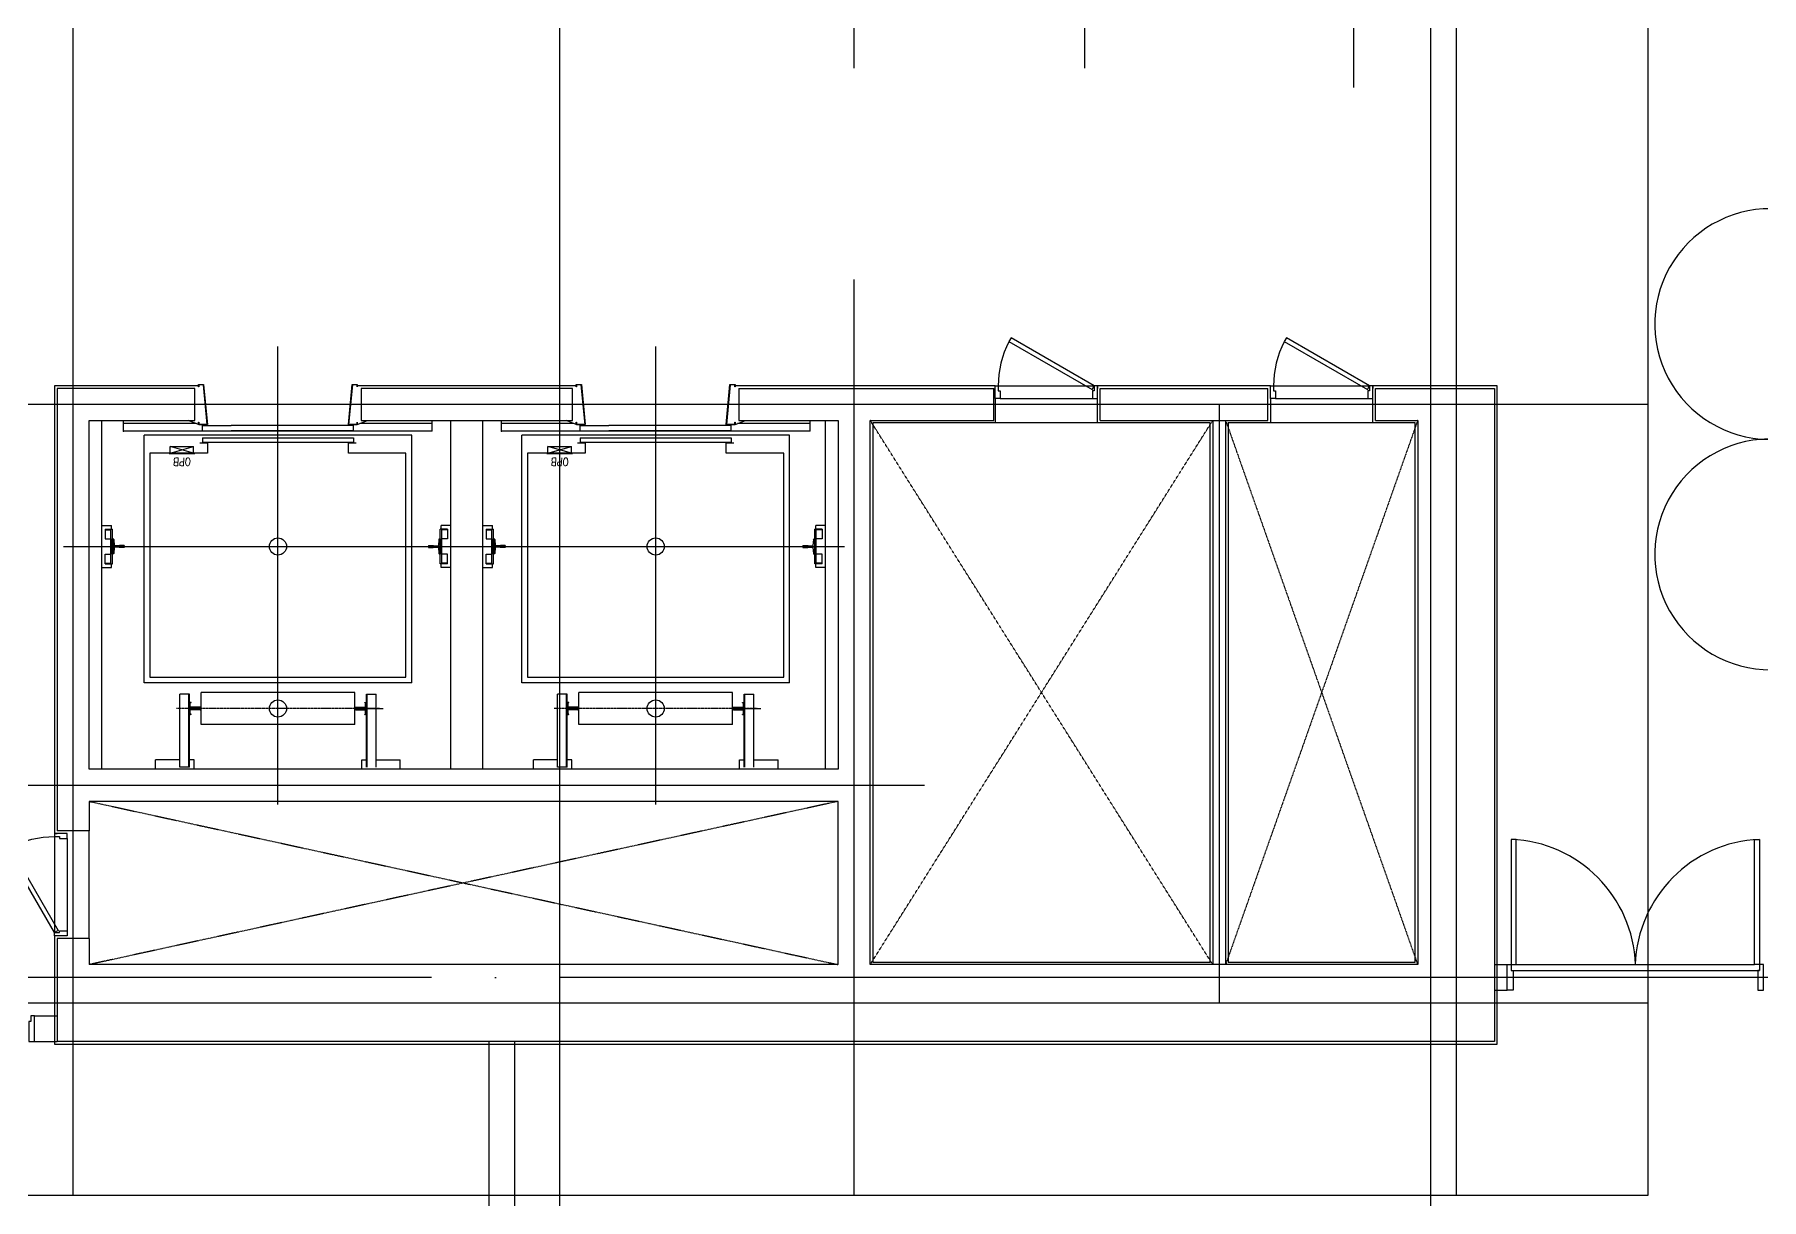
# Model space of a CAD drawing. Header units: millimetres. Extents: x 0 to 252000, y 0 to 178200.
# Drawn here: x 76242 to 89728, y 80469 to 89566 of the extents above; entities that cross this region are included whole.
import ezdxf
from ezdxf.enums import TextEntityAlignment as Align

# ---------------------------------------------------------------- set-up
doc = ezdxf.new("R2010")
doc.units = ezdxf.units.MM
for name, pattern in [('CEN', [62, 60, -1, 0, -1]), ('CENTER', [2, 1.25, -0.25, 0.25, -0.25]), ('HIDD', [0.5, 0.25, -0.25])]:
    doc.linetypes.add(name, pattern=pattern)
doc.layers.get('Defpoints').update_dxf_attribs({"color": 181})
for name, color, linetype in [('01 CEN', 1, 'CEN'), ('02 WAL1', 2, 'Continuous'), ('06 DOOR', 6, 'Continuous'), ('1', 1, 'Continuous'), ('5FIN', 5, 'Continuous'), ('COL', 2, 'Continuous'), ('SYM', 7, 'Continuous'), ('WAL', 3, 'Continuous'), ('Wall-P', 4, 'Continuous'), ('WID', 4, 'Continuous')]:
    doc.layers.add(name, color=color, linetype=linetype)
doc.styles.add('ROMANS', font='ROMANS.shx', dxfattribs={"width": 0.8, "oblique": 5, "bigfont": 'HBRDS.shx'})

# ---------------------------------------------------------------- blocks, each defined once
blk = doc.blocks.new('A$C716E1D6D')
at = {"layer": 'WID', "color": 8}
for p, q in [((900, 200), (2700, 200)), ((930, 155), (2670, 155))]:
    blk.add_line(p, q, dxfattribs=at)
at = {"layer": 'WID', "color": 6}
for points in [[(0, 200), (900, 200), (900, 240), (0, 240)], [(900, 200), (930, 200), (930, 155), (945, 155), (945, 0), (900, 0)], [(2700, 200), (2670, 200), (2670, 155), (2655, 155), (2655, 0), (2700, 0)], [(3600, 200), (2700, 200), (2700, 240), (3600, 240)]]:
    blk.add_lwpolyline(points, close=True, dxfattribs=at)
at = {"layer": 'WID', "color": 5}
for centre, start, end in [((901, 247), 357.0179, 180.436), ((2699, 247), 359.564, 182.9821)]:
    blk.add_arc(centre, 901, start, end, dxfattribs=at)
blk = doc.blocks.new('T-7K')
at = {"layer": '1'}
for p, q in [((0, -0.075), (0, 0.075)), ((0.405, 0.475), (4.09, 0.475)), ((0.41, 0.315), (4.09, 0.315)), ((3.9, 2.4), (4.09, 2.4)), ((3.9, 2.4), (3.9, 2.24)), ((3.9, 2.24), (4.09, 2.24)), ((4.24, 2.09), (4.24, 0.625)), ((4.4, 2.09), (4.4, 0.625)), ((0.405, -0.475), (4.09, -0.475)), ((0.41, -0.315), (4.09, -0.315)), ((3.9, -2.24), (4.09, -2.24)), ((3.9, -2.24), (3.9, -2.4)), ((3.9, -2.4), (4.09, -2.4)), ((4.24, -0.625), (4.24, -2.09)), ((4.4, -0.625), (4.4, -2.09))]:
    blk.add_line(p, q, dxfattribs=at)
for centre, radius, start, end in [((0.405, 0.07), 0.405, 90, 180), ((0.483, 0), 0.323, 103.125397, 256.874603), ((4.09, 2.09), 0.31, 0, 90), ((4.09, 2.09), 0.15, 0, 90), ((4.09, 0.625), 0.15, 270, 0), ((4.09, 0.625), 0.31, 270, 0), ((0.405, -0.07), 0.405, 180, 270), ((4.09, -0.625), 0.31, 0, 90), ((4.09, -0.625), 0.15, 0, 90), ((4.09, -2.09), 0.15, 270, 0), ((4.09, -2.09), 0.31, 270, 0)]:
    blk.add_arc(centre, radius, start, end, dxfattribs=at)
blk = doc.blocks.new('A$C774F2762')
at = {"layer": 'WID', "color": 6}
for p, q in [((0, 760), (0, 800)), ((0, 800), (100, 800)), ((60, 760), (0, 760)), ((0, 760), (0, 760)), ((100, 775), (60, 775)), ((60, 775), (60, 760)), ((100, 800), (100, 775)), ((60, 40), (0, 40)), ((0, 40), (0, 40)), ((0, 40), (0, 0)), ((60, 25), (60, 40)), ((100, 25), (60, 25)), ((100, 0), (100, 25)), ((0, 0), (100, 0))]:
    blk.add_line(p, q, dxfattribs=at)
at = {"layer": 'WID', "color": 8}
for p, q in [((0, 760), (0, 40)), ((100, 775), (100, 25))]:
    blk.add_line(p, q, dxfattribs=at)
at = {"layer": 'WID', "color": 4}
blk.add_line((100, 25), (475, 675), dxfattribs=at)
blk.add_lwpolyline([(475, 675), (445, 692), (70, 42), (100, 25)], dxfattribs=at)
blk.add_arc((98, 11), 764, 63.0565, 89.8717, dxfattribs=at)
blk = doc.blocks.new('A$C0BBA45C5')
at = {"layer": '01 CEN'}
for p, q in [((14900, 0), (14900, 21000)), ((22800, 8800), (22800, 21000)), ((25700, 21000), (25700, 0)), ((21000, 8800), (21000, 16600)), ((24900, 13550), (24900, 8650)), ((21000, 0), (21000, 7150)), ((27200, 6175), (0, 6175)), ((23850, 6175), (23850, 1500)), ((21550, 3200), (5650, 3200)), ((27200, 1500), (0, 1500))]:
    blk.add_line(p, q, dxfattribs=at)
at = {"layer": '01 CEN', "linetype": 'HIDD', "ltscale": 2}
for p, q in [((21125, 1800), (23800, 6050)), ((23800, 1800), (21125, 6050)), ((23900, 6050), (25400, 1800)), ((25400, 6050), (23900, 1800)), ((20875, 3075), (15025, 1800)), ((15025, 3075), (20875, 1800))]:
    blk.add_line(p, q, dxfattribs=at)
at = {"layer": '02 WAL1'}
for p, q in [((15850, 6300), (14775, 6300)), ((14775, 6300), (14775, 2845)), ((15850, 6050), (15850, 6300)), ((20100, 6300), (20100, 6050)), ((20100, 6300), (22090, 6300)), ((22920, 6300), (24230, 6300)), ((25070, 6300), (26000, 6300)), ((15025, 3325), (15025, 6050)), ((15025, 6050), (15850, 6050)), ((20100, 6050), (20875, 6050)), ((20875, 6050), (20875, 3325)), ((21125, 6050), (22090, 6050)), ((21125, 1800), (21125, 6050)), ((22920, 6050), (24230, 6050)), ((25070, 6050), (25400, 6050)), ((25400, 6050), (25400, 1800)), ((20875, 3325), (15025, 3325)), ((20875, 3075), (15025, 3075)), ((15025, 3075), (15025, 2845)), ((20875, 1800), (20875, 3075)), ((14775, 2005), (14775, 1200)), ((15025, 2005), (15025, 1800)), ((20875, 1800), (15025, 1800)), ((25400, 1800), (21125, 1800))]:
    blk.add_line(p, q, dxfattribs=at)
blk.add_lwpolyline([(26000, 6300), (26000, 1200), (14775, 1200)], dxfattribs=at)
blk.add_lwpolyline([(18800, 6300), (17150, 6300), (17150, 6050), (18800, 6050)], close=True, dxfattribs=at)
at = {"layer": '5FIN', "color": 8}
for points in [[(15880, 6320), (14755, 6320), (14755, 2825), (14775, 2825)], [(14775, 2025), (14755, 2025), (14755, 1180), (26020, 1180), (26020, 6320), (25050, 6320), (25050, 6300)], [(18830, 6320), (17120, 6320)], [(22100, 6300), (22100, 6320), (20070, 6320)], [(22100, 6220), (22100, 6030), (21145, 6030), (21145, 1820), (23780, 1820), (23780, 6030), (22900, 6030), (22900, 6220)], [(24250, 6300), (24250, 6320), (22900, 6320), (22900, 6300)], [(24250, 6220), (24250, 6030), (23920, 6030), (23920, 1820), (25380, 1820), (25380, 6030), (25050, 6030), (25050, 6220)]]:
    blk.add_lwpolyline(points, dxfattribs=at)
at = {"layer": 'COL'}
for p, q in [((15075, 6300), (15075, 6300)), ((22090, 6050), (22090, 6300)), ((22920, 6050), (22920, 6300)), ((24230, 6050), (24230, 6300)), ((25070, 6050), (25070, 6300)), ((15025, 2845), (14775, 2845)), ((15025, 2005), (14775, 2005))]:
    blk.add_line(p, q, dxfattribs=at)
at = {"layer": 'Defpoints', "color": 11}
blk.add_lwpolyline([(0, 0), (27200, 0), (27200, 21000), (0, 21000)], close=True, dxfattribs=at)
at = {"layer": 'SYM', "color": 1}
for p, q in [((16500, 3050), (16500, 6627)), ((19450, 3050), (19450, 6627)), ((14825, 5065), (20925, 5065))]:
    blk.add_line(p, q, dxfattribs=at)
at = {"layer": 'SYM', "color": 9}
for p, q in [((15125, 3325), (15125, 6050)), ((15295, 5965), (15295, 6050)), ((15861, 6025), (15295, 6025)), ((17705, 5965), (15295, 5965)), ((15880, 6017), (15800, 6050)), ((17120, 6017), (17200, 6050)), ((17705, 6025), (17139, 6025)), ((17705, 5965), (17705, 6050)), ((17850, 3325), (17850, 6050)), ((18100, 3325), (18100, 6050)), ((18100, 3325), (18100, 6050)), ((18245, 5965), (18245, 6050)), ((18811, 6025), (18245, 6025)), ((20655, 5965), (18245, 5965)), ((18830, 6017), (18750, 6050)), ((20070, 6017), (20150, 6050)), ((20655, 6025), (20089, 6025)), ((20655, 5965), (20655, 6050)), ((20775, 3325), (20775, 6050))]:
    blk.add_line(p, q, dxfattribs=at)
at = {"layer": 'SYM', "color": 8}
for p, q in [((17545, 5935), (15455, 5935)), ((15455, 4000), (15455, 5935)), ((17545, 4000), (17545, 5935)), ((20495, 5935), (18405, 5935)), ((18405, 4000), (18405, 5935)), ((20495, 4000), (20495, 5935)), ((15658, 5847), (15842, 5847)), ((15658, 5795), (15842, 5847)), ((15842, 5795), (15658, 5847)), ((15658, 5795), (15658, 5847)), ((15842, 5795), (15842, 5847)), ((15910, 5913), (16500, 5913)), ((15910, 5913), (15910, 5881)), ((15910, 5881), (16500, 5881)), ((16500, 5913), (17090, 5913)), ((16500, 5881), (16500, 5913)), ((16500, 5881), (16500, 5913)), ((16500, 5881), (17090, 5881)), ((17090, 5913), (17090, 5881)), ((18608, 5847), (18792, 5847)), ((18608, 5795), (18792, 5847)), ((18792, 5795), (18608, 5847)), ((18608, 5795), (18608, 5847)), ((18792, 5795), (18792, 5847)), ((18860, 5913), (19450, 5913)), ((18860, 5913), (18860, 5881)), ((18860, 5881), (19450, 5881)), ((19450, 5913), (20040, 5913)), ((19450, 5881), (19450, 5913)), ((19450, 5881), (19450, 5913)), ((19450, 5881), (20040, 5881)), ((20040, 5913), (20040, 5881)), ((15650, 5795), (15850, 5795)), ((15650, 5791), (15650, 5795)), ((15650, 5791), (15850, 5791)), ((15850, 5791), (15850, 5795)), ((18600, 5795), (18800, 5795)), ((18600, 5791), (18600, 5795)), ((18600, 5791), (18800, 5791)), ((18800, 5791), (18800, 5795)), ((15125, 5230), (15200, 5230)), ((15150, 5200), (15208, 5200)), ((15150, 5200), (15150, 5125)), ((15150, 5194), (15196, 5194)), ((15150, 5125), (15196, 5125)), ((15196, 4930), (15196, 5200)), ((15200, 5200), (15200, 5230)), ((15200, 5005), (15200, 5125)), ((15208, 4930), (15208, 5200)), ((17767, 4930), (17767, 5200)), ((17825, 5200), (17767, 5200)), ((17775, 5200), (17775, 5230)), ((17850, 5230), (17775, 5230)), ((17775, 5005), (17775, 5125)), ((17779, 4930), (17779, 5200)), ((17825, 5194), (17779, 5194)), ((17825, 5125), (17779, 5125)), ((17825, 5200), (17825, 5125)), ((18100, 5230), (18175, 5230)), ((18125, 5200), (18183, 5200)), ((18125, 5200), (18125, 5125)), ((18125, 5194), (18171, 5194)), ((18125, 5125), (18171, 5125)), ((18171, 4930), (18171, 5200)), ((18175, 5200), (18175, 5230)), ((18175, 5005), (18175, 5125)), ((18183, 4930), (18183, 5200)), ((20692, 4930), (20692, 5200)), ((20750, 5200), (20692, 5200)), ((20700, 5200), (20700, 5230)), ((20775, 5230), (20700, 5230)), ((20700, 5005), (20700, 5125)), ((20704, 4930), (20704, 5200)), ((20750, 5194), (20704, 5194)), ((20750, 5125), (20704, 5125)), ((20750, 5200), (20750, 5125)), ((15150, 5005), (15196, 5005)), ((15150, 4930), (15150, 5005)), ((15217, 5122), (15211, 5122)), ((15211, 5122), (15211, 5008)), ((15217, 5008), (15211, 5008)), ((15219, 5120), (15222, 5073)), ((15222, 5057), (15219, 5010)), ((15222, 5073), (15225, 5070)), ((15222, 5057), (15225, 5060)), ((15259, 5070), (15225, 5070)), ((15259, 5060), (15225, 5060)), ((15262, 5073), (15259, 5070)), ((15262, 5057), (15259, 5060)), ((15299, 5073), (15262, 5073)), ((15299, 5057), (15262, 5057)), ((15300, 5072), (15299, 5073)), ((15300, 5058), (15299, 5057)), ((15300, 5072), (15300, 5058)), ((17675, 5072), (17676, 5073)), ((17675, 5072), (17675, 5058)), ((17675, 5058), (17676, 5057)), ((17676, 5073), (17713, 5073)), ((17676, 5057), (17713, 5057)), ((17713, 5073), (17716, 5070)), ((17713, 5057), (17716, 5060)), ((17716, 5070), (17750, 5070)), ((17716, 5060), (17750, 5060)), ((17753, 5073), (17750, 5070)), ((17753, 5057), (17750, 5060)), ((17756, 5120), (17753, 5073)), ((17753, 5057), (17756, 5010)), ((17758, 5122), (17764, 5122)), ((17758, 5008), (17764, 5008)), ((17764, 5122), (17764, 5008)), ((17825, 5005), (17779, 5005)), ((17825, 4930), (17825, 5005)), ((18125, 5005), (18171, 5005)), ((18125, 4930), (18125, 5005)), ((18192, 5122), (18186, 5122)), ((18186, 5122), (18186, 5008)), ((18192, 5008), (18186, 5008)), ((18194, 5120), (18197, 5073)), ((18197, 5057), (18194, 5010)), ((18197, 5073), (18200, 5070)), ((18197, 5057), (18200, 5060)), ((18234, 5070), (18200, 5070)), ((18234, 5060), (18200, 5060)), ((18237, 5073), (18234, 5070)), ((18237, 5057), (18234, 5060)), ((18274, 5073), (18237, 5073)), ((18274, 5057), (18237, 5057)), ((18275, 5072), (18274, 5073)), ((18275, 5058), (18274, 5057)), ((18275, 5072), (18275, 5058)), ((20600, 5072), (20601, 5073)), ((20600, 5072), (20600, 5058)), ((20600, 5058), (20601, 5057)), ((20601, 5073), (20638, 5073)), ((20601, 5057), (20638, 5057)), ((20638, 5073), (20641, 5070)), ((20638, 5057), (20641, 5060)), ((20641, 5070), (20675, 5070)), ((20641, 5060), (20675, 5060)), ((20678, 5073), (20675, 5070)), ((20678, 5057), (20675, 5060)), ((20681, 5120), (20678, 5073)), ((20678, 5057), (20681, 5010)), ((20683, 5122), (20689, 5122)), ((20683, 5008), (20689, 5008)), ((20689, 5122), (20689, 5008)), ((20750, 5005), (20704, 5005)), ((20750, 4930), (20750, 5005)), ((15125, 4900), (15200, 4900)), ((15150, 4936), (15196, 4936)), ((15150, 4930), (15208, 4930)), ((15200, 4900), (15200, 4930)), ((17825, 4930), (17767, 4930)), ((17775, 4900), (17775, 4930)), ((17850, 4900), (17775, 4900)), ((17825, 4936), (17779, 4936)), ((18100, 4900), (18175, 4900)), ((18125, 4936), (18171, 4936)), ((18125, 4930), (18183, 4930)), ((18175, 4900), (18175, 4930)), ((20750, 4930), (20692, 4930)), ((20700, 4900), (20700, 4930)), ((20775, 4900), (20700, 4900)), ((20750, 4936), (20704, 4936)), ((17545, 4000), (15455, 4000)), ((15809, 3913), (15734, 3913)), ((15734, 3341), (15734, 3913)), ((15804, 3341), (15804, 3913)), ((15809, 3341), (15809, 3913)), ((15900, 3675), (15900, 3925)), ((17100, 3925), (15900, 3925)), ((17100, 3675), (17100, 3925)), ((17191, 3913), (17266, 3913)), ((17191, 3341), (17191, 3913)), ((17196, 3341), (17196, 3913)), ((17266, 3341), (17266, 3913)), ((20495, 4000), (18405, 4000)), ((18759, 3913), (18684, 3913)), ((18684, 3341), (18684, 3913)), ((18754, 3341), (18754, 3913)), ((18759, 3341), (18759, 3913)), ((18850, 3675), (18850, 3925)), ((20050, 3925), (18850, 3925)), ((20050, 3675), (20050, 3925)), ((20141, 3913), (20216, 3913)), ((20141, 3341), (20141, 3913)), ((20146, 3341), (20146, 3913)), ((20216, 3341), (20216, 3913)), ((17100, 3675), (15900, 3675)), ((20050, 3675), (18850, 3675)), ((15545, 3325), (15545, 3400)), ((15734, 3400), (15545, 3400)), ((15845, 3400), (15809, 3400)), ((15845, 3325), (15845, 3400)), ((17155, 3400), (17191, 3400)), ((17155, 3325), (17155, 3400)), ((17266, 3400), (17455, 3400)), ((17455, 3325), (17455, 3400)), ((18495, 3325), (18495, 3400)), ((18684, 3400), (18495, 3400)), ((18795, 3400), (18759, 3400)), ((18795, 3325), (18795, 3400)), ((20105, 3400), (20141, 3400)), ((20105, 3325), (20105, 3400)), ((20216, 3400), (20405, 3400)), ((20405, 3325), (20405, 3400)), ((15809, 3341), (15734, 3341)), ((18759, 3341), (18684, 3341))]:
    blk.add_line(p, q, dxfattribs=at)
at = {"layer": 'SYM', "color": 4}
for p, q in [((15910, 6009), (16134, 6009)), ((15910, 5969), (15910, 6009)), ((15910, 5969), (16134, 5969)), ((16500, 6009), (16134, 6009)), ((16500, 5969), (16134, 5969)), ((17090, 6009), (16500, 6009)), ((16500, 5969), (16500, 6009)), ((16500, 5969), (16500, 6009)), ((17090, 5969), (16500, 5969)), ((17090, 5969), (17090, 6009)), ((18860, 6009), (19084, 6009)), ((18860, 5969), (18860, 6009)), ((18860, 5969), (19084, 5969)), ((19450, 6009), (19084, 6009)), ((19450, 5969), (19084, 5969)), ((20040, 6009), (19450, 6009)), ((19450, 5969), (19450, 6009)), ((19450, 5969), (19450, 6009)), ((20040, 5969), (19450, 5969)), ((20040, 5969), (20040, 6009))]:
    blk.add_line(p, q, dxfattribs=at)
at = {"layer": 'SYM', "color": 8, "linetype": 'CENTER'}
for p, q in [((17293, 3800), (15707, 3800)), ((20243, 3800), (18657, 3800))]:
    blk.add_line(p, q, dxfattribs=at)
at = {"layer": 'SYM', "color": 8, "linetype": 'Continuous'}
for p, q in [((17145, 3800), (17321, 3800)), ((20095, 3800), (20271, 3800))]:
    blk.add_line(p, q, dxfattribs=at)
at = {"layer": 'SYM', "color": 6, "linetype": 'Continuous'}
for points in [[(15948, 6019), (15918, 6328), (15882, 6328), (15882, 6312), (15880, 6312), (15880, 6330), (15920, 6330), (15950, 6017), (15880, 6017), (15880, 6037), (15882, 6037), (15882, 6019)], [(17118, 6019), (17118, 6037), (17120, 6037), (17120, 6017), (17050, 6017), (17080, 6330), (17120, 6330), (17120, 6312), (17118, 6312), (17118, 6328), (17082, 6328), (17052, 6019)], [(18898, 6019), (18868, 6328), (18832, 6328), (18832, 6312), (18830, 6312), (18830, 6330), (18870, 6330), (18900, 6017), (18830, 6017), (18830, 6037), (18832, 6037), (18832, 6019)], [(20068, 6019), (20068, 6037), (20070, 6037), (20070, 6017), (20000, 6017), (20030, 6330), (20070, 6330), (20070, 6312), (20068, 6312), (20068, 6328), (20032, 6328), (20002, 6019)]]:
    blk.add_lwpolyline(points, close=True, dxfattribs=at)
at = {"layer": 'SYM', "color": 9}
for points in [[(15889, 5875), (15950, 5875), (15950, 5795), (15500, 5795), (15500, 4045), (17500, 4045), (17500, 5795), (17050, 5795), (17050, 5875), (17111, 5875)], [(18839, 5875), (18900, 5875), (18900, 5795), (18450, 5795), (18450, 4045), (20450, 4045), (20450, 5795), (20000, 5795), (20000, 5875), (20061, 5875)]]:
    blk.add_lwpolyline(points, dxfattribs=at)
at = {"layer": 'SYM', "color": 1}
for centre in [(16500, 5065), (19450, 5065)]:
    blk.add_circle(centre, 67, dxfattribs=at)
at = {"layer": 'SYM', "color": 8}
for centre in [(16500, 3800), (19450, 3800)]:
    blk.add_circle(centre, 67, dxfattribs=at)
for centre, start, end in [((15217, 5120), 3.4093, 90), ((15217, 5011), 270, 356.5907), ((17758, 5120), 90, 176.5907), ((17758, 5011), 183.4093, 270), ((18192, 5120), 3.4093, 90), ((18192, 5011), 270, 356.5907), ((20683, 5120), 90, 176.5907), ((20683, 5011), 183.4093, 270)]:
    blk.add_arc(centre, 2.5, start, end, dxfattribs=at)
at = {"layer": 'SYM', "color": 9}
for p in [(15295, 5965), (18245, 5965)]:
    blk.add_point(p, dxfattribs=at)
at = {"layer": 'WAL'}
for p, q in [((23800, 6050), (23800, 1800)), ((23900, 6050), (23900, 1800))]:
    blk.add_line(p, q, dxfattribs=at)
at = {"layer": 'WID', "color": 8}
for p, q in [((22900, 6030), (22100, 6030)), ((25050, 6030), (24250, 6030)), ((15025, 2005), (15025, 2845))]:
    blk.add_line(p, q, dxfattribs=at)
at = {"layer": '06 DOOR', "rotation": 90}
for p in [(22900, 6220), (25050, 6220)]:
    blk.add_blockref('A$C774F2762', p, dxfattribs=at)
at = {"layer": '06 DOOR', "xscale": -1}
blk.add_blockref('A$C774F2762', (14855, 2025), dxfattribs=at)
at = {"layer": 'SYM', "color": 8, "yscale": 20, "zscale": 20}
for p, xscale, rotation in [((15900, 3800), 20, 179.9999999893278), ((17100, 3800), -20, 180), ((18850, 3800), 20, 179.9999999893278), ((20050, 3800), -20, 180)]:
    blk.add_blockref('T-7K', p, dxfattribs=dict(at, xscale=xscale, rotation=rotation))
at = {"layer": 'SYM', "color": 8, "style": 'ROMANS', "oblique": 3, "width": 0.8}
for p in [(15753, 5726), (18703, 5726)]:
    blk.add_text('OPB', height=62.5, rotation=180, dxfattribs=at).set_placement(p, align=Align.MIDDLE)

msp = doc.modelspace()

# ---------------------------------------------------------------- linework, layer by layer
at = {"layer": '01 CEN', "ltscale": 500}
for p, q in [((80343, 127403), (80343, 54603)), ((87143, 127403), (87143, 54603)), ((110343, 82203), (40143, 82203))]:
    msp.add_line(p, q, dxfattribs=at)
at = {"layer": '06 DOOR', "color": 8}
for p, q in [((87813, 82303), (89673, 82303)), ((87773, 82258), (89713, 82258))]:
    msp.add_line(p, q, dxfattribs=at)
at = {"layer": '06 DOOR', "color": 6}
for points in [[(87773, 83280), (87773, 82303), (87813, 82303), (87813, 83280)], [(89713, 83280), (89713, 82303), (89673, 82303), (89673, 83280)], [(87743, 82303), (87773, 82303), (87773, 82258), (87788, 82258), (87788, 82103), (87743, 82103)], [(89743, 82303), (89713, 82303), (89713, 82258), (89698, 82258), (89698, 82103), (89743, 82103)], [(76243, 81903), (76213, 81903), (76213, 81858), (76198, 81858), (76198, 81703), (76243, 81703)]]:
    msp.add_lwpolyline(points, close=True, dxfattribs=at)
at = {"layer": '06 DOOR', "color": 5}
for centre, start, end in [((87731, 82269), 1.9621, 87.6261), ((89754, 82269), 92.3739, 178.0379)]:
    msp.add_arc(centre, 1013, start, end, dxfattribs=at)
at = {"layer": 'Wall-P'}
for p, q in [((87643, 82303), (87743, 82303)), ((87643, 82103), (87743, 82103)), ((76243, 81903), (76418, 81903)), ((76243, 81703), (76418, 81703)), ((79793, 74303), (79793, 81703)), ((79993, 74153), (79993, 81703))]:
    msp.add_line(p, q, dxfattribs=at)

# ---------------------------------------------------------------- block references
msp.add_blockref('A$C0BBA45C5', (61643, 80503))
at = {"layer": '06 DOOR', "rotation": 90}
msp.add_blockref('A$C716E1D6D', (90043, 84606), dxfattribs=at)

doc.saveas('drawing.dxf')
